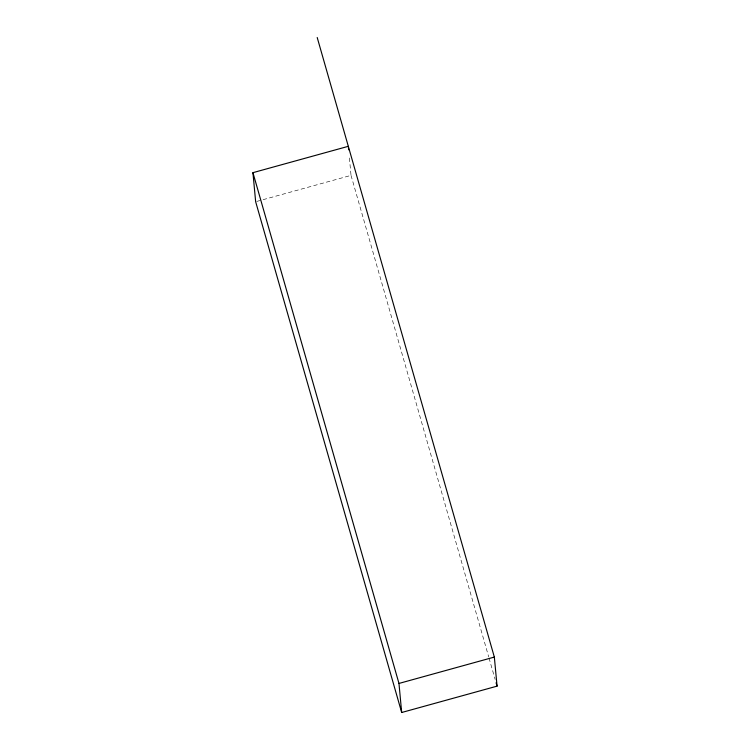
<?xml version="1.0" encoding="UTF-8"?>
<svg xmlns="http://www.w3.org/2000/svg" width="750" height="750" viewBox="0 0 750 750"><rect width="100%" height="100%" fill="white"/><g stroke="black" fill="none" stroke-linecap="round" stroke-linejoin="round"><path stroke-width="0.56" stroke-dasharray="3.75 2.81" d="M256.772 201.422L351.028 175.378L349.181 155.616M351.028 175.378L488.7 656.897M489.019 658.022L495.131 679.397"/><path stroke-width="1.12" d="M317.203 37.5L494.344 657.075L497.063 686.147L401.681 712.5L255.656 201.731L252.938 172.669L348.319 146.316M401.681 712.5L398.972 683.438L494.344 657.075M496.097 682.772L497.063 686.147M252.938 172.669L398.972 683.438M348.422 147.478L348.637 149.803"/></g></svg>
